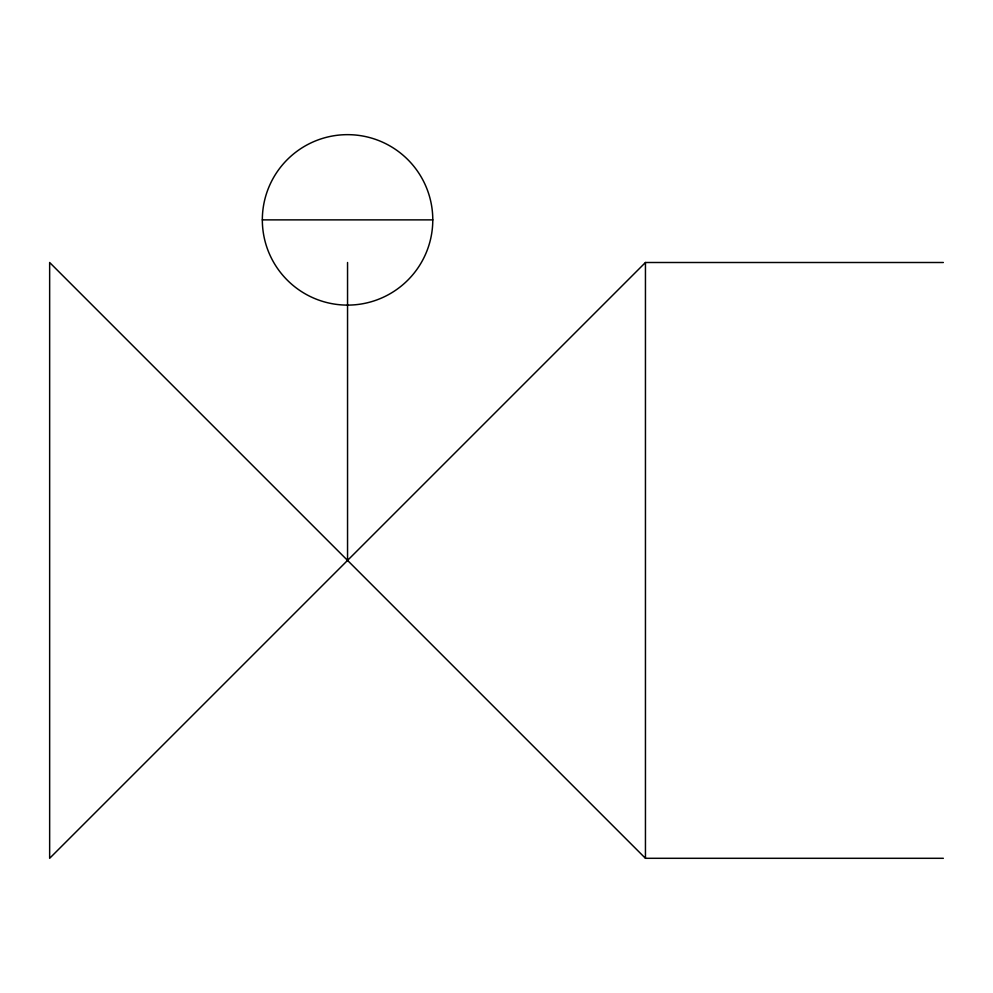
<?xml version="1.0" encoding="UTF-8"?>
<svg xmlns="http://www.w3.org/2000/svg" width="993" height="993" viewBox="0 0 993 993"><rect width="100%" height="100%" fill="white"/><g stroke="black" fill="none" stroke-linecap="round" stroke-linejoin="round"><path stroke-width="1.49" d="M943.35 262.5L645.45 262.5L49.65 858.3L49.65 262.5L645.45 858.3L943.35 858.3M262.313 219.875L432.787 219.875A85.237 85.237 0 0 0 304.938 146.07A85.237 85.237 0 0 0 304.938 293.692A85.237 85.237 0 0 0 432.787 219.875M645.45 262.5L645.45 858.3M347.55 262.5L347.55 560.4"/></g></svg>
